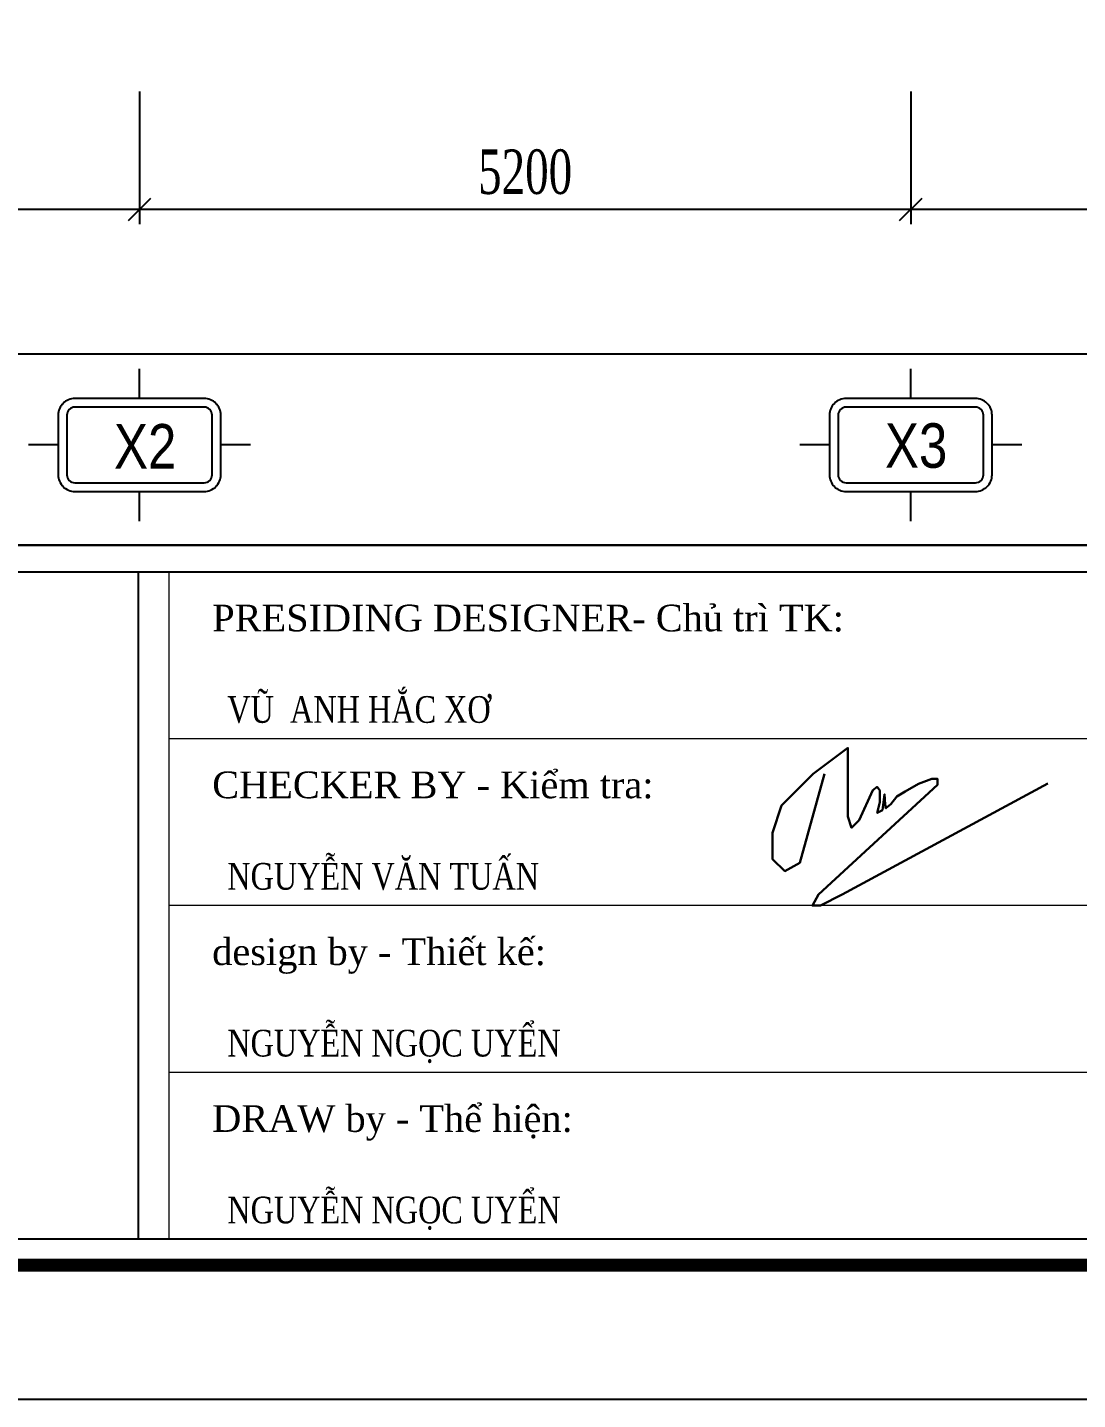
# Model space of a CAD drawing. Header units: inches. Extents: x 315041 to 662841, y -45540 to -35018.
# Drawn here: x 333971.8 to 334042.6, y -36052.2 to -35959.7 of the extents above; entities that cross this region are included whole.
import ezdxf
from ezdxf.enums import TextEntityAlignment as Align

# ---------------------------------------------------------------- set-up
doc = ezdxf.new("R2010")
doc.units = ezdxf.units.IN
doc.header["$MEASUREMENT"] = 0
for name, color, linetype in [('1', 1, 'Continuous'), ('2', 2, 'Continuous'), ('3', 3, 'Continuous'), ('7', 7, 'Continuous'), ('8', 8, 'Continuous'), ('BAO KHUNG', 31, 'Continuous')]:
    doc.layers.add(name, color=color, linetype=linetype)
doc.layers.add('Cover text', color=7, linetype='Continuous', true_color=0x52370f)
doc.layers.add('S-Hatch', color=8, linetype='Continuous', lineweight=9)
doc.styles.add('hx2', font='VHARIALN.TTF')
doc.styles.add('ST1', font='times.ttf', dxfattribs={"width": 0.7})
doc.styles.add('ST3', font='times.ttf', dxfattribs={"width": 0.8})
doc.dimstyles.new('100', dxfattribs={"dimtxt": 3, "dimasz": 1.5, "dimexe": 1, "dimexo": 0, "dimgap": 1, "dimtad": 1, "dimdec": 0, "dimlfac": 100, "dimzin": 0, "dimdsep": 46, "dimtxsty": 'ST1', "dimblk": 'OBLIQUE', "dimcen": 1, "dimdle": 1, "dimclrd": 8, "dimclre": 8, "dimclrt": 3, "dimadec": 0, "dimazin": 0, "dimtfac": 1, "dimtdec": 0, "dimtix": 1, "dimtmove": 1, "dimatfit": 3, "dimfxl": 0, "dimtfill": 1, "dimtolj": 1, "dimtzin": 0, "dimlwd": -1, "dimlwe": -1, "dimarcsym": 1})

# ---------------------------------------------------------------- blocks, each defined once
blk = doc.blocks.new('A$C3be9bcc6')
at = {"layer": '1', "color": 5, "lineweight": 30}
blk.add_lwpolyline([(0.811, 8.889), (-0.844, 2.88), (-1.854, 2.329), (-2.682, 3.125), (-2.682, 4.901), (-2.07, 6.738), (0.045, 8.882), (2.404, 10.627), (2.404, 6.003), (2.647, 5.246), (3.152, 5.75), (4.089, 7.78), (4.365, 7.996), (4.546, 7.764), (4.546, 6.964), (4.378, 6.243), (4.725, 6.441), (4.87, 7.503), (4.912, 6.808), (4.964, 6.556), (5.303, 6.846), (5.707, 7.357), (6.262, 7.683), (7.157, 8.209), (8.048, 8.535), (8.448, 8.535), (8.448, 8.143), (0.405, 0.752), (0, 0), (0.54, 0), (2.007, 0.752), (15.875, 8.226)], dxfattribs=at)
blk = doc.blocks.new('A$C75D82031')
at = {"layer": '2', "color": 157, "linetype": 'Continuous'}
blk.add_lwpolyline([(0, 420), (594, 420), (594, 0), (0, 0)], close=True, dxfattribs=at)
at = {"layer": '7', "color": 147, "linetype": 'Continuous'}
blk.add_lwpolyline([(12.331, 57.61), (581.669, 57.61), (581.669, 409.19), (12.331, 409.19)], close=True, dxfattribs=at)
at = {"layer": 'BAO KHUNG', "color": 167, "linetype": 'Continuous', "const_width": 0.871}
blk.add_lwpolyline([(10.588, 9.067), (583.412, 9.067), (583.412, 410.933), (10.588, 410.933)], close=True, dxfattribs=at)
at = {"layer": 'BAO KHUNG', "color": 7}
for points in [[(144.951, 55.81), (285.801, 55.81), (285.801, 10.81), (144.951, 10.81)], [(211.893, 55.81), (474.138, 55.81), (474.138, 10.81), (211.893, 10.81)]]:
    blk.add_lwpolyline(points, close=True, dxfattribs=at)
at = {"layer": 'S-Hatch'}
for p, q in [((213.954, 10.81), (213.954, 55.81)), ((285.801, 44.56), (213.954, 44.56)), ((285.801, 33.31), (213.954, 33.31)), ((285.801, 22.06), (213.954, 22.06))]:
    blk.add_line(p, q, dxfattribs=at)
blk.add_blockref('A$C3be9bcc6', (257.324, 33.31))
at = {"layer": 'BAO KHUNG', "color": 7, "linetype": 'Continuous', "style": 'ST3'}
for s, p in [('PRESIDING DESIGNER- Chủ trì TK:', (216.863, 51.797)), ('CHECKER BY - Kiểm tra:', (216.863, 40.547)), ('design by - Thiết kế:', (216.863, 29.297)), ('DRAW by - Thể hiện:', (216.863, 18.047))]:
    blk.add_text(s, height=1.8, dxfattribs=at).set_placement(p)
at = {"layer": 'Cover text', "linetype": 'Continuous', "style": 'ST3', "width": 0.8}
for s, p in [('VŨ  ANH HẮC XƠ', (217.877, 45.631)), ('NGUYỄN VĂN TUẤN', (217.877, 34.381)), ('NGUYỄN NGỌC UYỂN', (217.877, 23.131)), ('NGUYỄN NGỌC UYỂN', (217.877, 11.881))]:
    blk.add_text(s, height=1.8, dxfattribs=at).set_placement(p)
blk = doc.blocks.new('TENTRUC')
at = {"layer": '7'}
for p, q in [((0, 8.267), (0, 10.265)), ((-7.478, 5.132), (-5.48, 5.132)), ((5.48, 5.132), (7.478, 5.132)), ((0, 0), (0, 1.998))]:
    blk.add_line(p, q, dxfattribs=at)
blk.add_lwpolyline([(-4.356, 8.267), (4.356, 8.267, -0.414214), (5.48, 7.143), (5.48, 3.122, -0.414214), (4.356, 1.998), (-4.356, 1.998, -0.414214), (-5.48, 3.122), (-5.48, 7.143, -0.414214)], format="xyb", close=True, dxfattribs=at)
at = {"layer": '8', "ltscale": 15}
blk.add_lwpolyline([(-4.356, 7.684), (4.356, 7.684, -0.414214), (4.897, 7.143), (4.897, 3.122, -0.414214), (4.356, 2.581), (-4.356, 2.581, -0.414214), (-4.897, 3.122), (-4.897, 7.143, -0.414214)], format="xyb", close=True, dxfattribs=at)
at = {"layer": '3', "style": 'hx2'}
blk.add_attdef('TR', text='', height=2.904, dxfattribs=at).set_placement((-0.156, 3.827), align=Align.CENTER)
blk = doc.blocks.new('_Oblique')
at = {"color": 0, "linetype": 'ByBlock', "lineweight": -2}
blk.add_line((-0.5, -0.5), (0.5, 0.5), dxfattribs=at)
blk = doc.blocks.new('*D319')
at = {"color": 8, "linetype": 'Continuous', "transparency": 16777216}
for p, q in [((334031.403, -35964.023), (334031.403, -35972.99)), ((334083.403, -35964.023), (334083.403, -35972.99)), ((334084.403, -35971.99), (334030.403, -35971.99))]:
    blk.add_line(p, q, dxfattribs=at)
at = {"layer": 'Defpoints', "color": 0, "transparency": 16777216}
for p in [(334031.403, -35964.023), (334083.403, -35964.023), (334031.403, -35971.99)]:
    blk.add_point(p, dxfattribs=at)
at = {"color": 8, "transparency": 16777216, "xscale": 1.5, "yscale": 1.5, "zscale": 1.5, "rotation": 180}
blk.add_blockref('_Oblique', (334031.403, -35971.99), dxfattribs=at)
at = {"color": 8, "transparency": 16777216, "xscale": 1.5, "yscale": 1.5, "zscale": 1.5}
blk.add_blockref('_Oblique', (334083.403, -35971.99), dxfattribs=at)
at = {"color": 3, "transparency": 16777216, "insert": (334057.403, -35969.464), "char_height": 3, "attachment_point": 5, "style": 'ST1', "bg_fill": 3, "box_fill_scale": 1.25, "bg_fill_color": 256, "bg_fill_true_color": 13158600, "bg_fill_transparency": 1019152}
blk.add_mtext('\\A1;5200', dxfattribs=at)
blk = doc.blocks.new('*D320')
at = {"color": 8, "linetype": 'Continuous', "transparency": 16777216}
for p, q in [((333979.403, -35964.023), (333979.403, -35972.99)), ((334031.403, -35964.023), (334031.403, -35972.99)), ((334032.403, -35971.99), (333978.403, -35971.99))]:
    blk.add_line(p, q, dxfattribs=at)
at = {"layer": 'Defpoints', "color": 0, "transparency": 16777216}
for p in [(333979.403, -35964.023), (334031.403, -35964.023), (333979.403, -35971.99)]:
    blk.add_point(p, dxfattribs=at)
at = {"color": 8, "transparency": 16777216, "xscale": 1.5, "yscale": 1.5, "zscale": 1.5, "rotation": 180}
blk.add_blockref('_Oblique', (333979.403, -35971.99), dxfattribs=at)
at = {"color": 8, "transparency": 16777216, "xscale": 1.5, "yscale": 1.5, "zscale": 1.5}
blk.add_blockref('_Oblique', (334031.403, -35971.99), dxfattribs=at)
at = {"color": 3, "transparency": 16777216, "insert": (334005.403, -35969.464), "char_height": 3, "attachment_point": 5, "style": 'ST1', "bg_fill": 3, "box_fill_scale": 1.25, "bg_fill_color": 256, "bg_fill_true_color": 13158600, "bg_fill_transparency": 7754508}
blk.add_mtext('\\A1;5200', dxfattribs=at)
blk = doc.blocks.new('*D321')
at = {"color": 8, "linetype": 'Continuous', "transparency": 16777216}
for p, q in [((333927.403, -35964.023), (333927.403, -35972.99)), ((333979.403, -35964.023), (333979.403, -35972.99)), ((333980.403, -35971.99), (333926.403, -35971.99))]:
    blk.add_line(p, q, dxfattribs=at)
at = {"layer": 'Defpoints', "color": 0, "transparency": 16777216}
for p in [(333927.403, -35964.023), (333979.403, -35964.023), (333927.403, -35971.99)]:
    blk.add_point(p, dxfattribs=at)
at = {"color": 8, "transparency": 16777216, "xscale": 1.5, "yscale": 1.5, "zscale": 1.5, "rotation": 180}
blk.add_blockref('_Oblique', (333927.403, -35971.99), dxfattribs=at)
at = {"color": 8, "transparency": 16777216, "xscale": 1.5, "yscale": 1.5, "zscale": 1.5}
blk.add_blockref('_Oblique', (333979.403, -35971.99), dxfattribs=at)
at = {"color": 3, "transparency": 16777216, "insert": (333953.403, -35969.464), "char_height": 3, "attachment_point": 5, "style": 'ST1', "bg_fill": 3, "box_fill_scale": 1.25, "bg_fill_color": 256, "bg_fill_true_color": 13158600, "bg_fill_transparency": 16676500}
blk.add_mtext('\\A1;5200', dxfattribs=at)
blk = doc.blocks.new('*D323')
at = {"color": 8, "linetype": 'Continuous', "transparency": 16777216}
for p, q in [((333869.453, -35964.023), (333869.453, -35982.735)), ((334237.953, -35964.023), (334237.953, -35982.735)), ((334238.953, -35981.735), (333868.453, -35981.735))]:
    blk.add_line(p, q, dxfattribs=at)
at = {"layer": 'Defpoints', "color": 0, "transparency": 16777216}
for p in [(333869.453, -35964.023), (334237.953, -35964.023), (333869.453, -35981.735)]:
    blk.add_point(p, dxfattribs=at)
at = {"color": 8, "transparency": 16777216, "xscale": 1.5, "yscale": 1.5, "zscale": 1.5, "rotation": 180}
blk.add_blockref('_Oblique', (333869.453, -35981.735), dxfattribs=at)
at = {"color": 8, "transparency": 16777216, "xscale": 1.5, "yscale": 1.5, "zscale": 1.5}
blk.add_blockref('_Oblique', (334237.953, -35981.735), dxfattribs=at)
at = {"color": 3, "transparency": 16777216, "insert": (334053.703, -35979.209), "char_height": 3, "attachment_point": 5, "style": 'ST1', "bg_fill": 3, "box_fill_scale": 1.25, "bg_fill_color": 256, "bg_fill_true_color": 13158600, "bg_fill_transparency": 16586204}
blk.add_mtext('\\A1;36850', dxfattribs=at)

msp = doc.modelspace()

# ---------------------------------------------------------------- linework, layer by layer
at = {"color": 8}
msp.add_lwpolyline([(333779.7734, -35643.0427), (334349.1113, -35643.0427), (334349.1113, -35994.6225), (333779.7734, -35994.6225)], close=True, dxfattribs=at)

# ---------------------------------------------------------------- block references
at = {"color": 1}
msp.add_blockref('A$C75D82031', (333767.4424, -36052.2326), dxfattribs=at)
at = {"layer": '3'}
ref = msp.add_blockref('TENTRUC', (333979.403, -35993.0002), dxfattribs=dict(at, xscale=-1))
ref.add_attrib('TR', 'x2', dxfattribs={"layer": '0', "height": 3, "style": 'hx2'}).set_placement((333979.7851, -35989.4592), align=Align.CENTER)
ref = msp.add_blockref('TENTRUC', (334031.403, -35993.0002), dxfattribs=dict(at, xscale=-1))
ref.add_attrib('TR', 'x3', dxfattribs={"layer": '0', "height": 3, "style": 'hx2'}).set_placement((334031.7646, -35989.406), align=Align.CENTER)

# ---------------------------------------------------------------- next in the draw order: dimensions: what is measured, and where the dimension line sits
at = {"color": 8}
dim = msp.add_linear_dim(base=(334031.403, -35971.99), p1=(334083.403, -35964.0234), p2=(334031.403, -35964.0234), angle=180, dimstyle='100', dxfattribs=at)
dim.commit()
dim.dimension.update_dxf_attribs({"geometry": '*D319', "text_midpoint": (334057.403, -35969.464)})

# ---------------------------------------------------------------- next in the draw order: dimensions: what is measured, and where the dimension line sits
dim = msp.add_linear_dim(base=(333979.403, -35971.99), p1=(334031.403, -35964.0234), p2=(333979.403, -35964.0234), angle=180, dimstyle='100', dxfattribs=at)
dim.commit()
dim.dimension.update_dxf_attribs({"geometry": '*D320', "text_midpoint": (334005.403, -35969.464)})

# ---------------------------------------------------------------- next in the draw order: dimensions: what is measured, and where the dimension line sits
dim = msp.add_linear_dim(base=(333927.403, -35971.99), p1=(333979.403, -35964.0234), p2=(333927.403, -35964.0234), angle=180, dimstyle='100', dxfattribs=at)
dim.commit()
dim.dimension.update_dxf_attribs({"geometry": '*D321', "text_midpoint": (333953.403, -35969.464)})

# ---------------------------------------------------------------- next in the draw order: dimensions: what is measured, and where the dimension line sits
dim = msp.add_linear_dim(base=(333869.4529, -35981.7353), p1=(334237.9532, -35964.0234), p2=(333869.4529, -35964.0234), angle=180, dimstyle='100', dxfattribs=at)
dim.commit()
dim.dimension.update_dxf_attribs({"geometry": '*D323', "text_midpoint": (334053.7031, -35979.2093)})

doc.saveas('drawing.dxf')
